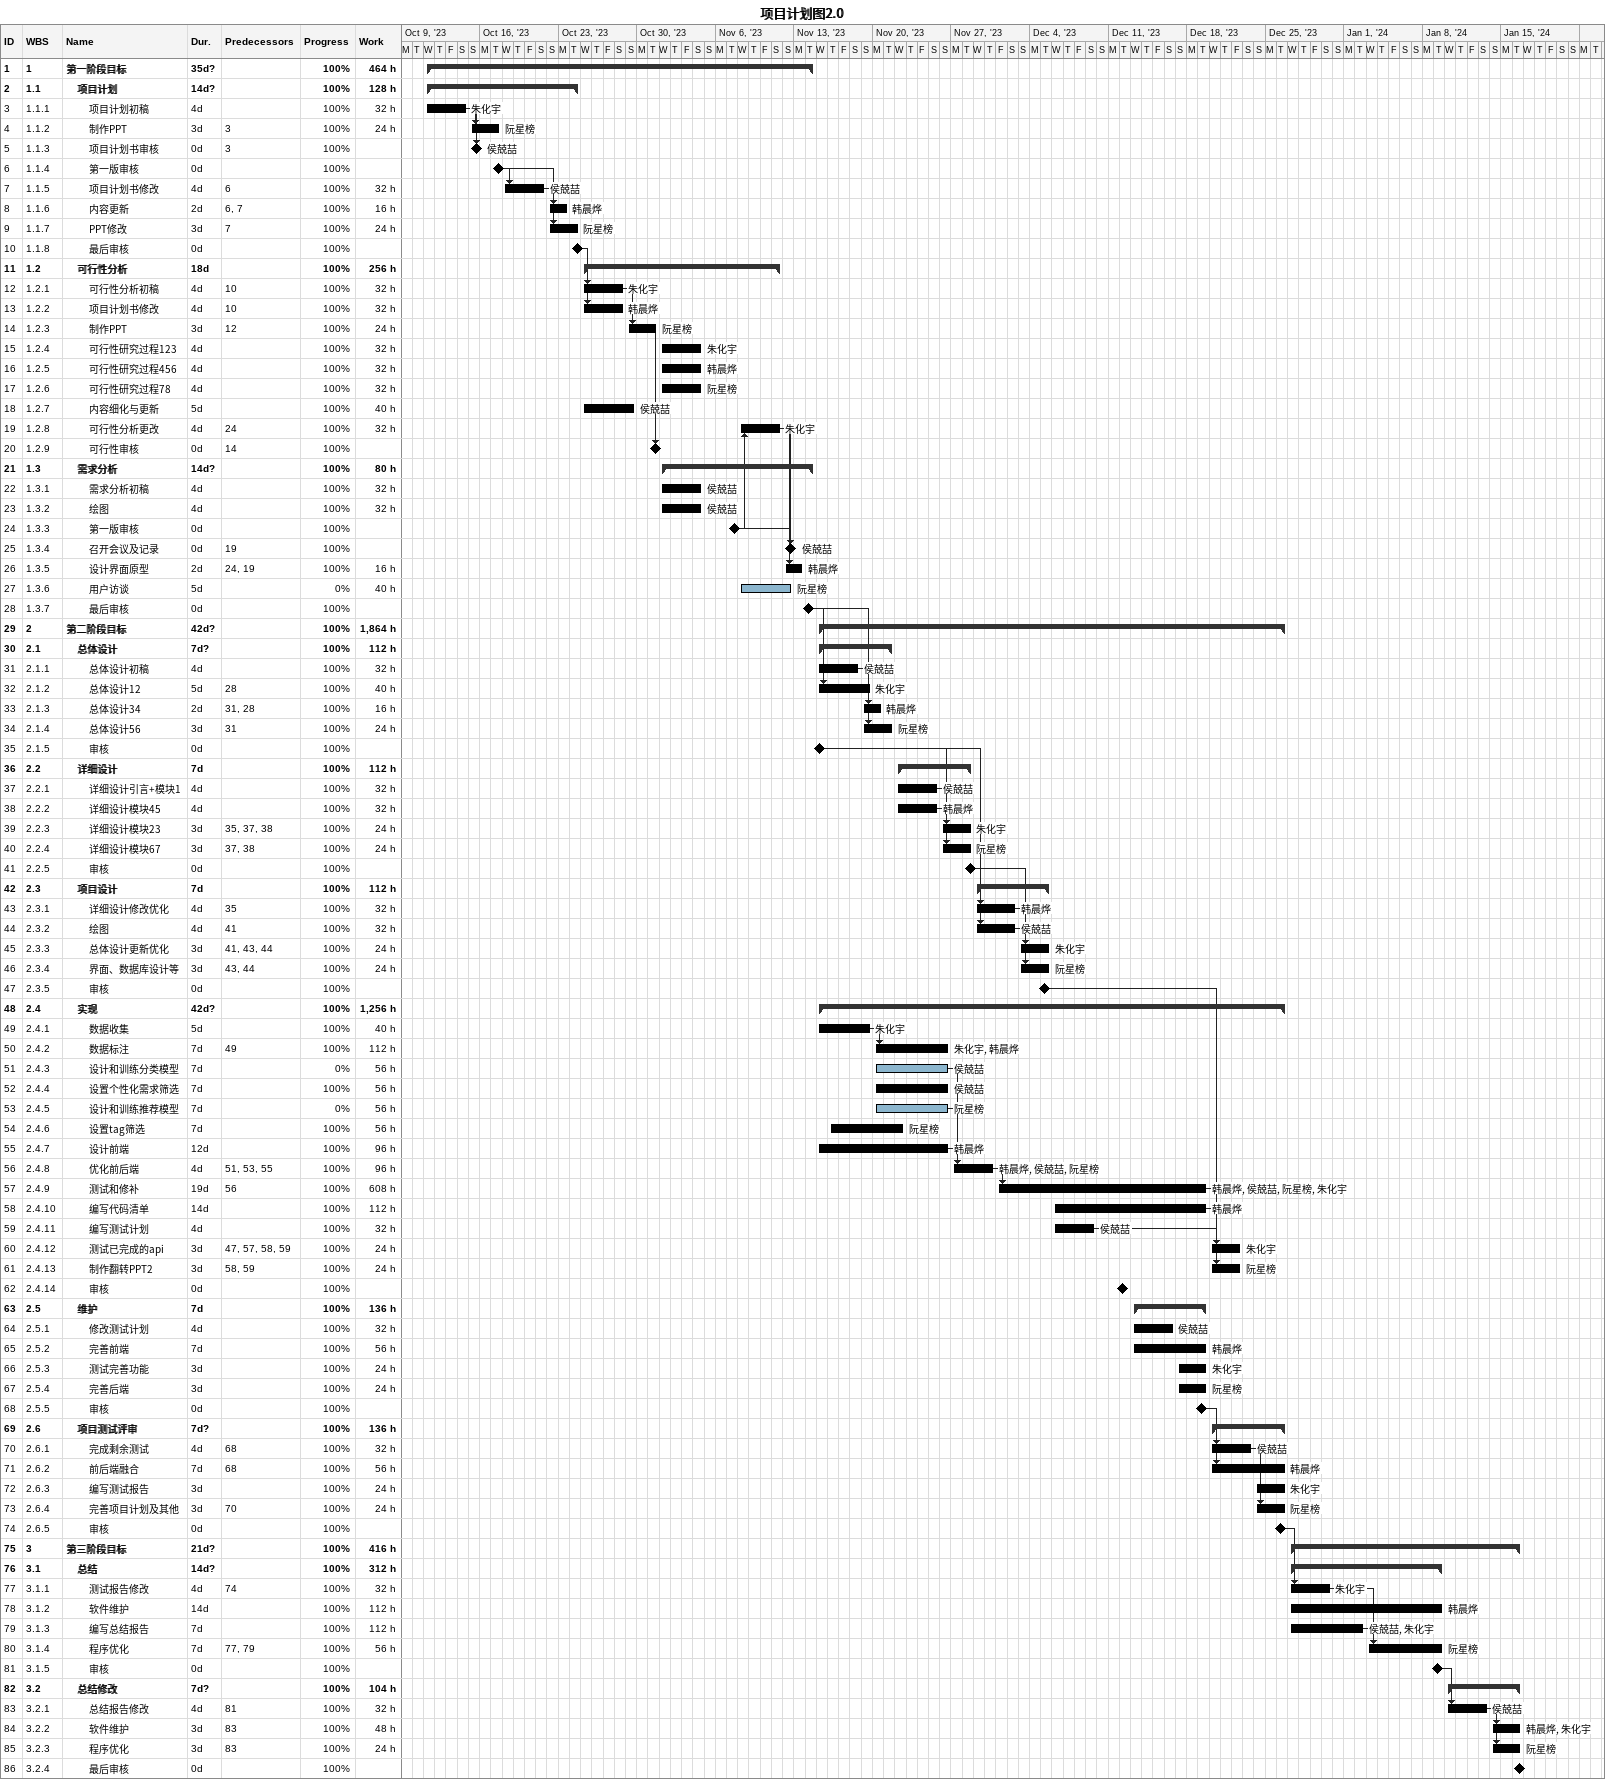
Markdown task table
项目计划图2.0

| ID | WBS | Task | Duration | Start | Finish | Predecessors | Resources | % complete | Work (h) |
|---|---|---|---|---|---|---|---|---|---|
| 1 | 1 | **第一阶段目标** | 35d? | 2023-10-11 | 2023-11-14 |  |  | 100 | 464 |
| 2 | 1.1 | **项目计划** | 14d? | 2023-10-11 | 2023-10-24 |  |  | 100 | 128 |
| 3 | 1.1.1 | 项目计划初稿 | 4d | 2023-10-11 | 2023-10-14 |  | 朱化宇 | 100 | 32 |
| 4 | 1.1.2 | 制作PPT | 3d | 2023-10-15 | 2023-10-17 | 3 | 阮星榜 | 100 | 24 |
| 5 | 1.1.3 | 项目计划书审核 | 0d | 2023-10-15 | 2023-10-15 | 3 | 侯兢喆 | 100 |  |
| 6 | 1.1.4 | 第一版审核 | 0d | 2023-10-17 | 2023-10-17 |  |  | 100 |  |
| 7 | 1.1.5 | 项目计划书修改 | 4d | 2023-10-18 | 2023-10-21 | 6 | 侯兢喆 | 100 | 32 |
| 8 | 1.1.6 | 内容更新 | 2d | 2023-10-22 | 2023-10-23 | 6, 7 | 韩晨烨 | 100 | 16 |
| 9 | 1.1.7 | PPT修改 | 3d | 2023-10-22 | 2023-10-24 | 7 | 阮星榜 | 100 | 24 |
| 10 | 1.1.8 | 最后审核 | 0d | 2023-10-24 | 2023-10-24 |  |  | 100 |  |
| 11 | 1.2 | **可行性分析** | 18d | 2023-10-25 | 2023-11-11 |  |  | 100 | 256 |
| 12 | 1.2.1 | 可行性分析初稿 | 4d | 2023-10-25 | 2023-10-28 | 10 | 朱化宇 | 100 | 32 |
| 13 | 1.2.2 | 项目计划书修改 | 4d | 2023-10-25 | 2023-10-28 | 10 | 韩晨烨 | 100 | 32 |
| 14 | 1.2.3 | 制作PPT | 3d | 2023-10-29 | 2023-10-31 | 12 | 阮星榜 | 100 | 24 |
| 15 | 1.2.4 | 可行性研究过程123 | 4d | 2023-11-01 | 2023-11-04 |  | 朱化宇 | 100 | 32 |
| 16 | 1.2.5 | 可行性研究过程456 | 4d | 2023-11-01 | 2023-11-04 |  | 韩晨烨 | 100 | 32 |
| 17 | 1.2.6 | 可行性研究过程78 | 4d | 2023-11-01 | 2023-11-04 |  | 阮星榜 | 100 | 32 |
| 18 | 1.2.7 | 内容细化与更新 | 5d | 2023-10-25 | 2023-10-29 |  | 侯兢喆 | 100 | 40 |
| 19 | 1.2.8 | 可行性分析更改 | 4d | 2023-11-08 | 2023-11-11 | 24 | 朱化宇 | 100 | 32 |
| 20 | 1.2.9 | 可行性审核 | 0d | 2023-10-31 | 2023-10-31 | 14 |  | 100 |  |
| 21 | 1.3 | **需求分析** | 14d? | 2023-11-01 | 2023-11-14 |  |  | 100 | 80 |
| 22 | 1.3.1 | 需求分析初稿 | 4d | 2023-11-01 | 2023-11-04 |  | 侯兢喆 | 100 | 32 |
| 23 | 1.3.2 | 绘图 | 4d | 2023-11-01 | 2023-11-04 |  | 侯兢喆 | 100 | 32 |
| 24 | 1.3.3 | 第一版审核 | 0d | 2023-11-07 | 2023-11-07 |  |  | 100 |  |
| 25 | 1.3.4 | 召开会议及记录 | 0d | 2023-11-12 | 2023-11-12 | 19 | 侯兢喆 | 100 |  |
| 26 | 1.3.5 | 设计界面原型 | 2d | 2023-11-12 | 2023-11-13 | 24, 19 | 韩晨烨 | 100 | 16 |
| 27 | 1.3.6 | 用户访谈 | 5d | 2023-11-08 | 2023-11-12 |  | 阮星榜 | 0 | 40 |
| 28 | 1.3.7 | 最后审核 | 0d | 2023-11-14 | 2023-11-14 |  |  | 100 |  |
| 29 | 2 | **第二阶段目标** | 42d? | 2023-11-15 | 2023-12-26 |  |  | 100 | 1864 |
| 30 | 2.1 | **总体设计** | 7d? | 2023-11-15 | 2023-11-21 |  |  | 100 | 112 |
| 31 | 2.1.1 | 总体设计初稿 | 4d | 2023-11-15 | 2023-11-18 |  | 侯兢喆 | 100 | 32 |
| 32 | 2.1.2 | 总体设计12 | 5d | 2023-11-15 | 2023-11-19 | 28 | 朱化宇 | 100 | 40 |
| 33 | 2.1.3 | 总体设计34 | 2d | 2023-11-19 | 2023-11-20 | 31, 28 | 韩晨烨 | 100 | 16 |
| 34 | 2.1.4 | 总体设计56 | 3d | 2023-11-19 | 2023-11-21 | 31 | 阮星榜 | 100 | 24 |
| 35 | 2.1.5 | 审核 | 0d | 2023-11-15 | 2023-11-15 |  |  | 100 |  |
| 36 | 2.2 | **详细设计** | 7d | 2023-11-22 | 2023-11-28 |  |  | 100 | 112 |
| 37 | 2.2.1 | 详细设计引言+模块1 | 4d | 2023-11-22 | 2023-11-25 |  | 侯兢喆 | 100 | 32 |
| 38 | 2.2.2 | 详细设计模块45 | 4d | 2023-11-22 | 2023-11-25 |  | 韩晨烨 | 100 | 32 |
| 39 | 2.2.3 | 详细设计模块23 | 3d | 2023-11-26 | 2023-11-28 | 35, 37, 38 | 朱化宇 | 100 | 24 |
| 40 | 2.2.4 | 详细设计模块67 | 3d | 2023-11-26 | 2023-11-28 | 37, 38 | 阮星榜 | 100 | 24 |
| 41 | 2.2.5 | 审核 | 0d | 2023-11-28 | 2023-11-28 |  |  | 100 |  |
| 42 | 2.3 | **项目设计** | 7d | 2023-11-29 | 2023-12-05 |  |  | 100 | 112 |
| 43 | 2.3.1 | 详细设计修改优化 | 4d | 2023-11-29 | 2023-12-02 | 35 | 韩晨烨 | 100 | 32 |
| 44 | 2.3.2 | 绘图 | 4d | 2023-11-29 | 2023-12-02 | 41 | 侯兢喆 | 100 | 32 |
| 45 | 2.3.3 | 总体设计更新优化 | 3d | 2023-12-03 | 2023-12-05 | 41, 43, 44 | 朱化宇 | 100 | 24 |
| 46 | 2.3.4 | 界面、数据库设计等 | 3d | 2023-12-03 | 2023-12-05 | 43, 44 | 阮星榜 | 100 | 24 |
| 47 | 2.3.5 | 审核 | 0d | 2023-12-05 | 2023-12-05 |  |  | 100 |  |
| 48 | 2.4 | **实现** | 42d? | 2023-11-15 | 2023-12-26 |  |  | 100 | 1256 |
| 49 | 2.4.1 | 数据收集 | 5d | 2023-11-15 | 2023-11-19 |  | 朱化宇 | 100 | 40 |
| 50 | 2.4.2 | 数据标注 | 7d | 2023-11-20 | 2023-11-26 | 49 | 朱化宇, 韩晨烨 | 100 | 112 |
| 51 | 2.4.3 | 设计和训练分类模型 | 7d | 2023-11-20 | 2023-11-26 |  | 侯兢喆 | 0 | 56 |
| 52 | 2.4.4 | 设置个性化需求筛选 | 7d | 2023-11-20 | 2023-11-26 |  | 侯兢喆 | 100 | 56 |
| 53 | 2.4.5 | 设计和训练推荐模型 | 7d | 2023-11-20 | 2023-11-26 |  | 阮星榜 | 0 | 56 |
| 54 | 2.4.6 | 设置tag筛选 | 7d | 2023-11-16 | 2023-11-22 |  | 阮星榜 | 100 | 56 |
| 55 | 2.4.7 | 设计前端 | 12d | 2023-11-15 | 2023-11-26 |  | 韩晨烨 | 100 | 96 |
| 56 | 2.4.8 | 优化前后端 | 4d | 2023-11-27 | 2023-11-30 | 51, 53, 55 | 韩晨烨, 侯兢喆, 阮星榜 | 100 | 96 |
| 57 | 2.4.9 | 测试和修补 | 19d | 2023-12-01 | 2023-12-19 | 56 | 韩晨烨, 侯兢喆, 阮星榜, 朱化宇 | 100 | 608 |
| 58 | 2.4.10 | 编写代码清单 | 14d | 2023-12-06 | 2023-12-19 |  | 韩晨烨 | 100 | 112 |
| 59 | 2.4.11 | 编写测试计划 | 4d | 2023-12-06 | 2023-12-09 |  | 侯兢喆 | 100 | 32 |
| 60 | 2.4.12 | 测试已完成的api | 3d | 2023-12-20 | 2023-12-22 | 47, 57, 58, 59 | 朱化宇 | 100 | 24 |
| 61 | 2.4.13 | 制作翻转PPT2 | 3d | 2023-12-20 | 2023-12-22 | 58, 59 | 阮星榜 | 100 | 24 |
| 62 | 2.4.14 | 审核 | 0d | 2023-12-12 | 2023-12-12 |  |  | 100 |  |
| 63 | 2.5 | **维护** | 7d | 2023-12-13 | 2023-12-19 |  |  | 100 | 136 |
| 64 | 2.5.1 | 修改测试计划 | 4d | 2023-12-13 | 2023-12-16 |  | 侯兢喆 | 100 | 32 |
| 65 | 2.5.2 | 完善前端 | 7d | 2023-12-13 | 2023-12-19 |  | 韩晨烨 | 100 | 56 |
| 66 | 2.5.3 | 测试完善功能 | 3d | 2023-12-17 | 2023-12-19 |  | 朱化宇 | 100 | 24 |
| 67 | 2.5.4 | 完善后端 | 3d | 2023-12-17 | 2023-12-19 |  | 阮星榜 | 100 | 24 |
| 68 | 2.5.5 | 审核 | 0d | 2023-12-19 | 2023-12-19 |  |  | 100 |  |
| 69 | 2.6 | **项目测试评审** | 7d? | 2023-12-20 | 2023-12-26 |  |  | 100 | 136 |
| 70 | 2.6.1 | 完成剩余测试 | 4d | 2023-12-20 | 2023-12-23 | 68 | 侯兢喆 | 100 | 32 |
| 71 | 2.6.2 | 前后端融合 | 7d | 2023-12-20 | 2023-12-26 | 68 | 韩晨烨 | 100 | 56 |
| 72 | 2.6.3 | 编写测试报告 | 3d | 2023-12-24 | 2023-12-26 |  | 朱化宇 | 100 | 24 |
| 73 | 2.6.4 | 完善项目计划及其他 | 3d | 2023-12-24 | 2023-12-26 | 70 | 阮星榜 | 100 | 24 |
| 74 | 2.6.5 | 审核 | 0d | 2023-12-26 | 2023-12-26 |  |  | 100 |  |
| 75 | 3 | **第三阶段目标** | 21d? | 2023-12-27 | 2024-01-16 |  |  | 100 | 416 |
| 76 | 3.1 | **总结** | 14d? | 2023-12-27 | 2024-01-09 |  |  | 100 | 312 |
| 77 | 3.1.1 | 测试报告修改 | 4d | 2023-12-27 | 2023-12-30 | 74 | 朱化宇 | 100 | 32 |
| 78 | 3.1.2 | 软件维护 | 14d | 2023-12-27 | 2024-01-09 |  | 韩晨烨 | 100 | 112 |
| 79 | 3.1.3 | 编写总结报告 | 7d | 2023-12-27 | 2024-01-02 |  | 侯兢喆, 朱化宇 | 100 | 112 |
| 80 | 3.1.4 | 程序优化 | 7d | 2024-01-03 | 2024-01-09 | 77, 79 | 阮星榜 | 100 | 56 |
| 81 | 3.1.5 | 审核 | 0d | 2024-01-09 | 2024-01-09 |  |  | 100 |  |
| 82 | 3.2 | **总结修改** | 7d? | 2024-01-10 | 2024-01-16 |  |  | 100 | 104 |
| 83 | 3.2.1 | 总结报告修改 | 4d | 2024-01-10 | 2024-01-13 | 81 | 侯兢喆 | 100 | 32 |
| 84 | 3.2.2 | 软件维护 | 3d | 2024-01-14 | 2024-01-16 | 83 | 韩晨烨, 朱化宇 | 100 | 48 |
| 85 | 3.2.3 | 程序优化 | 3d | 2024-01-14 | 2024-01-16 | 83 | 阮星榜 | 100 | 24 |
| 86 | 3.2.4 | 最后审核 | 0d | 2024-01-16 | 2024-01-16 |  |  | 100 |  |
